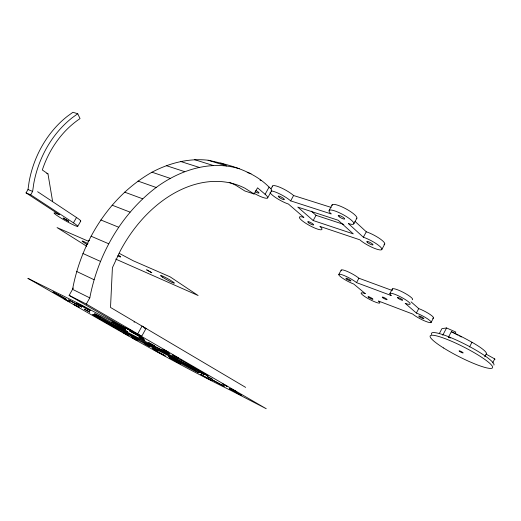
<?xml version="1.0" encoding="UTF-8"?>
<svg xmlns="http://www.w3.org/2000/svg" width="521" height="521" viewBox="0 0 521 521"><rect width="100%" height="100%" fill="white"/><g stroke="black" fill="none" stroke-linecap="round" stroke-linejoin="round"><path stroke-width="0.78" d="M26.05 192.894L30.667 194.795L73.441 222.845A13.605 1.166 29.6 0 1 75.07 225.645A13.605 1.166 29.6 0 1 58.456 216.495A13.605 1.166 29.6 0 1 56.633 213.59L59.498 214.795L26.05 192.894L28.004 189.533L29.072 182.005A91.129 73.227 -71.1 0 1 67.255 116.385L72.92 112.282L77.746 113.741L80.045 118.593A86.082 68.85 -71 0 0 42.318 169.989L47.971 173.877L52.654 201.686M30.667 194.795L32.634 191.415L33.709 183.848A91.585 73.266 -71 0 1 72.061 117.863L77.746 113.741M267.664 197.882L271.597 190.758A13.487 2.761 29.4 0 0 269.083 187.091C252.874 170.79 229.885 164.897 208.1 160.234C188.648 157.987 169.13 163.112 151.989 172.204C109.332 196.41 81.419 241.751 72.562 289.344L89.801 297.895L86.31 304.049L69.124 295.381L73.318 288.022M89.801 297.895C97.961 254.841 121.054 214.144 156.17 187.475C179.608 170.198 210.517 159.888 239.276 168.713M492.651 362.883L494.696 358.904L486.093 354.124A24.109 3.914 26.9 0 0 471.974 342.264A45.268 7.222 27 0 0 451.329 331.695L448.522 337.067A48.238 7.418 27.1 0 1 450.216 337.927M484.725 356.774L486.093 354.124M469.525 346.993L471.974 342.264M455.087 333.394L455.784 332.059L446.569 327.95L441.912 328.666L439.294 333.661M442.752 335.263L446.569 327.95M431.075 322.492L433.407 318.051M416.377 313.056L405.156 303.307A11.429 1.973 27.6 0 0 408.77 302.082A11.429 1.973 27.6 0 0 394.788 294.28A11.429 1.973 27.6 0 0 391.317 295.589L356.52 282.623A10.915 1.817 28.1 0 0 343.124 275.14A10.915 1.817 28.1 0 0 340.376 276.573A10.915 1.817 28.1 0 0 353.772 284.056L365.397 293.727A10.589 1.706 27.9 0 0 362.583 294.938A10.589 1.706 27.9 0 0 375.524 302.141A10.589 1.706 27.9 0 0 378.461 301.001L412.743 314.065A11.084 1.843 27.4 0 0 426.237 321.561A11.084 1.843 27.4 0 0 429.871 320.552A11.084 1.843 27.4 0 0 416.377 313.056L418.734 308.588L411.089 301.867M389.903 293.492L392.333 288.921M381.841 249.468L384.732 244.062M356.52 282.623L358.878 278.214L392.215 290.49M338.787 274.508L341.144 270.139M270.021 192.731A13.364 2.722 29.1 0 0 288.452 204.05L303.932 217.452A12.836 2.52 28.7 0 0 301.542 220.194A12.836 2.52 28.7 0 0 317.322 229.025A12.836 2.52 28.7 0 0 319.887 226.388L359.842 239.81A13.507 2.787 28 0 0 376.449 249.071A13.507 2.787 28 0 0 379.959 246.498A13.507 2.787 28 0 0 363.358 237.237L366.283 231.793L354.944 221.314M353.863 223.75L356.892 218.143M313.186 220.533L297.771 207.084L338.194 220.246L353.284 233.883L313.186 220.533L316.019 215.329L311.298 211.161M329.174 210.354L332.222 204.753M271.031 190.907A13.364 2.722 29.1 0 1 290.653 200.872L293.59 195.518L331.167 207.417M271.096 188.674L272.561 186.017M229.194 182.376A118.287 85.451 -65.9 0 1 235.785 185.281L244.903 191.005L254.118 194.014L257.543 187.827L265.111 194.281A13.5 2.664 29.4 0 1 266.068 198.247A13.5 2.664 29.4 0 1 253.753 193.096M265.111 194.281L269.083 187.091M69.124 295.381L120.52 325.137A14.412 0.397 28.7 0 0 138.293 334.821A14.412 0.397 28.7 0 0 137.713 333.87L142.051 326.1A14.399 0.514 28.7 0 1 145.593 328.601M141.66 336.345L145.958 328.647M73.441 222.845L76.509 217.504L37.623 191.715M77.733 226.342L80.762 221.06M89.514 240.461L88.225 241.171L57.063 227.592L86.74 246.296M208.1 160.234L226.563 165.932M247.156 172.464L250.992 173.649M194.613 159.68L213.069 165.437M260.031 180.097L261.562 180.579M180.592 161.464L199.009 167.326M290.653 200.872L331.219 213.936A14.06 3.028 28.4 0 1 334.397 210.784A14.06 3.028 28.4 0 1 351.753 220.52A14.06 3.028 28.4 0 1 348.36 223.555L363.358 237.237M166.29 165.645L184.649 171.643M316.019 215.329L343.834 224.44M151.989 172.204L170.269 178.384M137.993 181.074L156.17 187.475M124.597 192.132L142.656 198.788M46.799 173.434L47.971 173.877M112.119 205.183L130.048 212.119M28.004 189.533L32.634 191.415M100.84 219.973L118.632 227.215M220.819 163.034L225.222 164.883M91.025 236.189L108.674 243.756M115.695 259.087L198.104 295.505L170.087 276.827L133.298 260.806L119.088 253.265M82.911 253.486L100.423 261.386M76.685 271.474L94.054 279.712M137.251 333.974L102.116 316.104L81.452 304.961L27.867 278.338C95.167 316.605 161.653 356.572 231.22 390.62L266.238 408.718L137.967 334.339M134.014 321.991L134.379 322.199M86.31 304.049L137.713 333.87M245.645 387.383L110.517 307.442L112.406 267.716L120.344 250.744A119.309 85.372 -65.9 0 1 245.026 188.27L254.118 194.014M448.522 337.067A45.294 6.981 27.1 0 1 450.248 337.875M494.696 358.904A5.412 0.866 26.7 0 1 494.637 359.529M451.329 331.695A48.206 7.672 27.1 0 1 458.05 335.185M459.704 336.078A48.206 7.672 27.1 0 1 461.345 336.976M431.616 334.508A35.011 5.471 27 0 1 462.277 342.844A35.011 5.471 27 0 1 493.915 365.078M341.333 270.783A10.915 1.869 28.1 0 1 347.097 271.369A10.915 1.869 28.1 0 1 358.878 278.214M392.671 289.976A11.423 2.025 27.5 0 1 402.342 291.903A11.423 2.025 27.5 0 1 412.267 299.744M418.734 308.588A11.078 1.895 27.3 0 1 430.248 314.58A11.078 1.895 27.3 0 1 432.69 318.227M272.613 186.876A13.357 2.794 29.1 0 1 279.679 187.195A13.357 2.794 29.1 0 1 293.59 195.518M332.072 205.593A14.054 3.106 28.4 0 1 346.035 208.895A14.054 3.106 28.4 0 1 356.234 218.703M366.283 231.793A13.5 2.859 28 0 1 380.343 239.041A13.5 2.859 28 0 1 384.01 244.518M145.099 328.399A14.399 0.514 28.7 0 1 144.408 328.087M255.791 190.445A3.53 0.697 29.4 0 1 258.976 193.017A3.53 0.697 29.4 0 1 255.199 191.695M76.509 217.504A13.598 1.244 29.7 0 1 80.592 221.151M87.378 244.649A7.353 0.567 29.3 0 1 82.116 241.041A7.353 0.567 29.3 0 1 88.01 243.717M118.534 255.192A7.724 0.632 29.3 0 1 117.668 255.85M53.09 291.962L65.965 299.028L53.09 291.962M63.217 218.097L68.648 221.21L63.217 218.097M64.063 298.793L69.365 301.711L64.063 298.793M131.956 331.056L126.121 327.872L131.956 331.056M68.681 299.901L81.732 307.071L68.681 299.901M146.727 269.871L151.741 272.704L146.727 269.871M76.841 303.202L90.354 310.627L76.841 303.202M73.774 304.355L79.016 307.234L73.774 304.355M84.311 309.142L89.716 312.105L84.311 309.142M94.034 314.723L99.374 317.647L94.034 314.723M111.963 321.958L125.515 329.402L111.963 321.958M129.696 330.991L143.444 338.552L129.696 330.991M123.946 333.075L128.869 335.778L123.946 333.075M139.133 337.152L144.792 340.259L139.133 337.152M132.516 337.979L137.388 340.649L132.516 337.979M148.843 342.759L154.431 345.827L148.843 342.759M144.193 343.495L149.201 346.244L144.193 343.495M162.93 349.304L168.693 352.476L162.93 349.304M152.751 348.406L157.7 351.121L152.751 348.406M172.607 354.912L178.299 358.044L172.607 354.912M153.767 349.65L165.105 355.863L153.767 349.65M169.332 357.68L180.807 363.971L169.332 357.68M198.742 371.571L203.958 374.443L198.742 371.571M207.221 376.475L212.386 379.308L207.221 376.475M200.487 374.358L211.988 380.669L200.487 374.358M212.255 379.822L224.108 386.328L212.255 379.822M222.285 383.69L227.599 386.608L222.285 383.69M230.718 388.575L235.967 391.46L230.718 388.575M229.715 388.835L229.396 388.705L241.724 395.426L229.715 388.835M139.27 339.594L120.468 330.744L93.213 315.133L139.27 339.594M169.286 353.726L145.046 342.317L92.38 314.345L169.286 353.726M152.9 346.836L130.999 336.481L207.599 375.888L152.9 346.836M181.113 360.174L158.912 349.676L208.12 375.81L181.113 360.174M443.566 347.969A35.018 5.379 27 0 0 492.553 367.735A35.018 5.379 27 0 0 447.949 339.751A35.018 5.379 27 0 0 443.566 347.969M459.789 351.525A2.286 0.352 27 0 0 463.117 352.945A2.286 0.352 27 0 0 460.427 351.174A2.286 0.352 27 0 0 459.789 351.525M383.039 297.908A2.703 0.449 27.7 0 0 387.031 299.679A2.703 0.449 27.7 0 0 384.01 297.543A2.703 0.449 27.7 0 0 383.039 297.908M369.07 297.647A2.768 0.443 27.9 0 0 372.932 299.256A2.768 0.443 27.9 0 0 369.454 296.977A2.768 0.443 27.9 0 0 369.07 297.647M346.765 279.152A2.852 0.475 28.1 0 0 350.913 280.988A2.852 0.475 28.1 0 0 347.624 278.683A2.852 0.475 28.1 0 0 346.765 279.152M398.402 298.487A2.989 0.514 27.6 0 0 402.642 300.22A2.989 0.514 27.6 0 0 398.956 297.765A2.989 0.514 27.6 0 0 398.402 298.487M419.692 316.944A2.898 0.482 27.4 0 0 423.847 318.67A2.898 0.482 27.4 0 0 420.323 316.338A2.898 0.482 27.4 0 0 419.692 316.944M279.438 197.518A3.497 0.71 29.1 0 0 284.349 199.569A3.497 0.71 29.1 0 0 280.116 196.482A3.497 0.71 29.1 0 0 279.438 197.518M308.797 222.89A3.36 0.658 28.7 0 0 313.59 224.922A3.36 0.658 28.7 0 0 309.611 222.037A3.36 0.658 28.7 0 0 308.797 222.89M339.288 216.814A3.68 0.795 28.4 0 0 344.615 219.022A3.68 0.795 28.4 0 0 340.356 215.837A3.68 0.795 28.4 0 0 339.288 216.814M367.748 242.714A3.53 0.729 28 0 0 372.938 244.896A3.53 0.729 28 0 0 368.94 241.926A3.53 0.729 28 0 0 367.748 242.714M162.526 277.146A7.887 0.671 29 0 0 174.099 283.177A7.887 0.671 29 0 0 165.73 277.628A7.887 0.671 29 0 0 162.526 277.146M175.798 360.649A17.206 0.397 28.6 0 0 198.931 372.867A17.206 0.397 28.6 0 0 176.749 360.376A17.206 0.397 28.6 0 0 175.798 360.649M100.006 317.094A18.795 0.462 28.7 0 0 127.267 331.734A18.795 0.462 28.7 0 0 106.277 319.627A18.795 0.462 28.7 0 0 100.006 317.094"/></g></svg>
